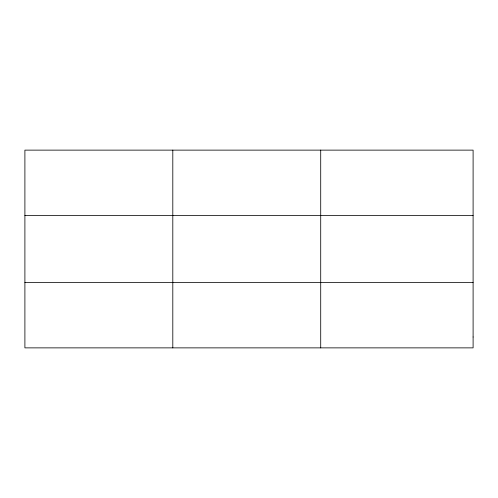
<?xml version="1.0" encoding="UTF-8"?>
<svg xmlns="http://www.w3.org/2000/svg" width="498" height="498" viewBox="0 0 498 498"><rect width="100%" height="100%" fill="white"/><g stroke="black" fill="none" stroke-linecap="round" stroke-linejoin="round"><path stroke-width="0.75" d="M172.806 347.872L172.806 150.128M320.712 347.872L320.712 150.128M24.9 215.385L473.1 215.385M24.9 282.615L473.1 282.615M473.1 336.997L473.1 347.872L24.9 347.872L24.9 150.128L473.1 150.128L473.1 336.997"/></g></svg>
